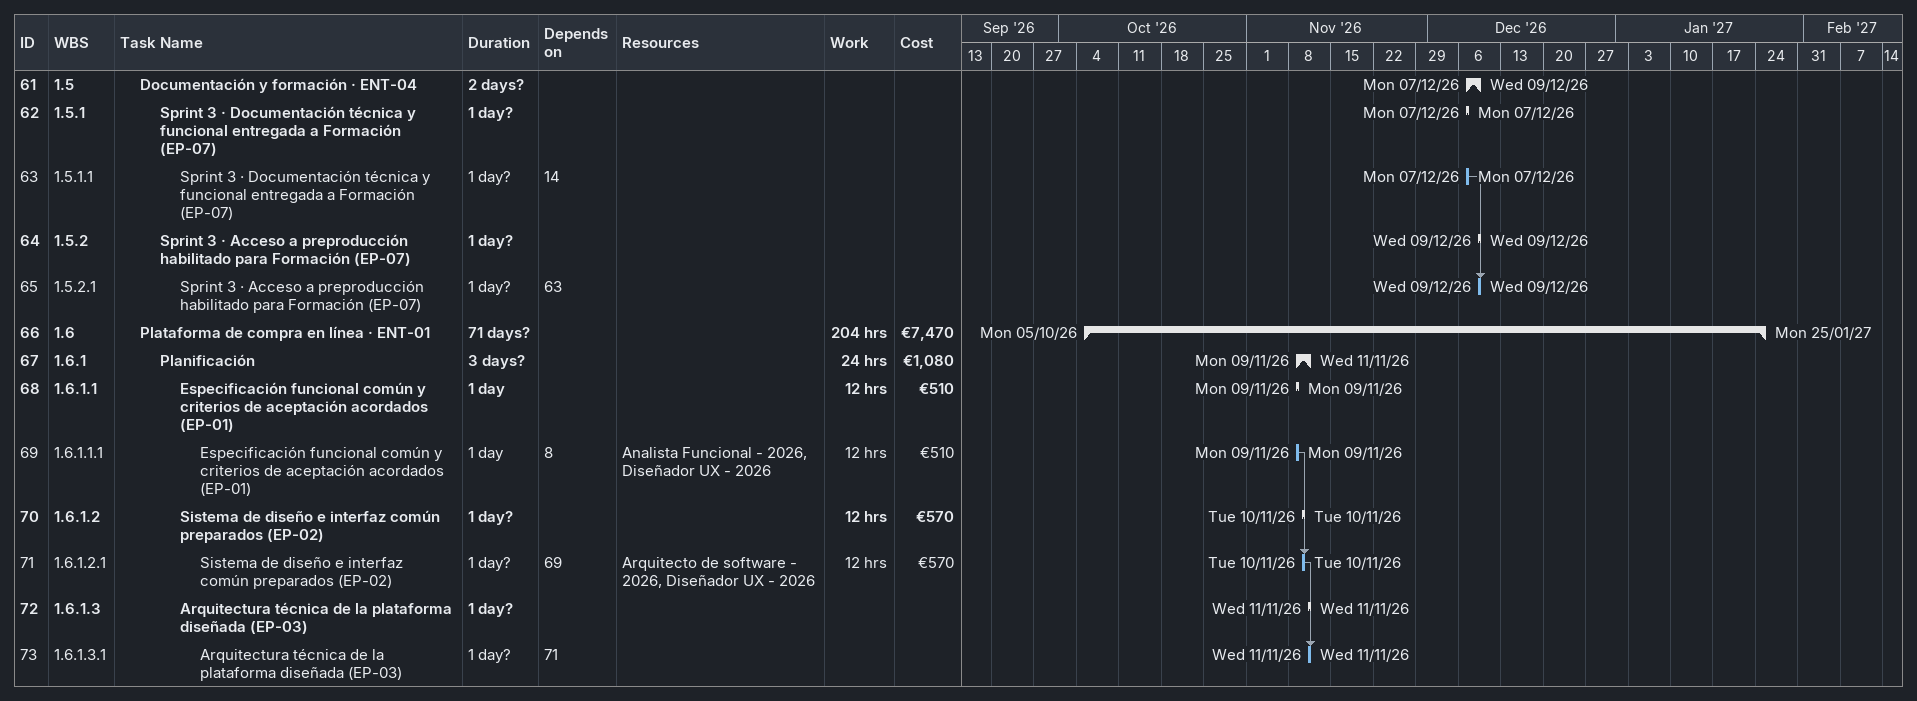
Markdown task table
| ID | WBS | Task | Duration | Start | Finish | Predecessors | Resources | Work (h) | Cost (€) |
|---|---|---|---|---|---|---|---|---|---|
| 61 | 1.5 | **Documentación y formación · ENT-04** | 2d? | 2026-12-07 | 2026-12-09 |  |  |  |  |
| 62 | 1.5.1 | **Sprint 3 · Documentación técnica y funcional entregada a Formación (EP-07)** | 1d? | 2026-12-07 | 2026-12-07 |  |  |  |  |
| 63 | 1.5.1.1 | Sprint 3 · Documentación técnica y funcional entregada a Formación (EP-07) | 1d? | 2026-12-07 | 2026-12-07 | 14 |  |  |  |
| 64 | 1.5.2 | **Sprint 3 · Acceso a preproducción habilitado para Formación (EP-07)** | 1d? | 2026-12-09 | 2026-12-09 |  |  |  |  |
| 65 | 1.5.2.1 | Sprint 3 · Acceso a preproducción habilitado para Formación (EP-07) | 1d? | 2026-12-09 | 2026-12-09 | 63 |  |  |  |
| 66 | 1.6 | **Plataforma de compra en línea · ENT-01** | 71d? | 2026-10-05 | 2027-01-25 |  |  | 204 | 7470 |
| 67 | 1.6.1 | **Planificación** | 3d? | 2026-11-09 | 2026-11-11 |  |  | 24 | 1080 |
| 68 | 1.6.1.1 | **Especificación funcional común y criterios de aceptación acordados (EP-01)** | 1d | 2026-11-09 | 2026-11-09 |  |  | 12 | 510 |
| 69 | 1.6.1.1.1 | Especificación funcional común y criterios de aceptación acordados (EP-01) | 1d | 2026-11-09 | 2026-11-09 | 8 | Analista Funcional - 2026, Diseñador UX - 2026 | 12 | 510 |
| 70 | 1.6.1.2 | **Sistema de diseño e interfaz común preparados (EP-02)** | 1d? | 2026-11-10 | 2026-11-10 |  |  | 12 | 570 |
| 71 | 1.6.1.2.1 | Sistema de diseño e interfaz común preparados (EP-02) | 1d? | 2026-11-10 | 2026-11-10 | 69 | Arquitecto de software - 2026, Diseñador UX - 2026 | 12 | 570 |
| 72 | 1.6.1.3 | **Arquitectura técnica de la plataforma diseñada (EP-03)** | 1d? | 2026-11-11 | 2026-11-11 |  |  |  |  |
| 73 | 1.6.1.3.1 | Arquitectura técnica de la plataforma diseñada (EP-03) | 1d? | 2026-11-11 | 2026-11-11 | 71 |  |  |  |
